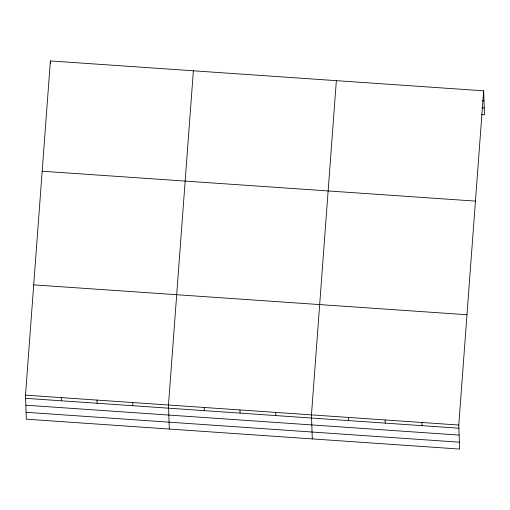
<?xml version="1.0" encoding="UTF-8"?>
<svg xmlns="http://www.w3.org/2000/svg" width="510" height="510" viewBox="0 0 510 510"><rect width="100%" height="100%" fill="white"/><g stroke="black" fill="none" stroke-linecap="round" stroke-linejoin="round"><path stroke-width="0.76" d="M483.658 90.812L458.77 425.034L459.612 449.068L26.341 419.188L25.5 395.154L50.388 60.932L483.658 90.812L484.5 114.846L481.363 114.629M193.373 70.794L168.478 405.017L169.32 429.05M336.351 80.65L311.457 414.872L312.298 438.906M482.447 100.757L484.009 100.865M481.912 107.801L484.258 107.961M42.177 171.226L475.447 201.106M33.711 284.86L466.981 314.74M25.5 395.154L458.77 425.034M25.608 398.323L458.879 428.202M25.851 405.208L459.121 435.087M26.099 412.303L459.37 442.183M421.942 422.49L422.05 425.659M385.114 419.953L385.222 423.121M348.285 417.416L348.394 420.584M275.712 412.411L275.827 415.58M239.968 409.944L240.076 413.113M204.223 407.477L204.331 410.646M132.734 402.549L132.842 405.718M96.989 400.082L97.098 403.251M50.388 60.932L50.471 63.31M61.245 397.621L61.353 400.79"/></g></svg>
